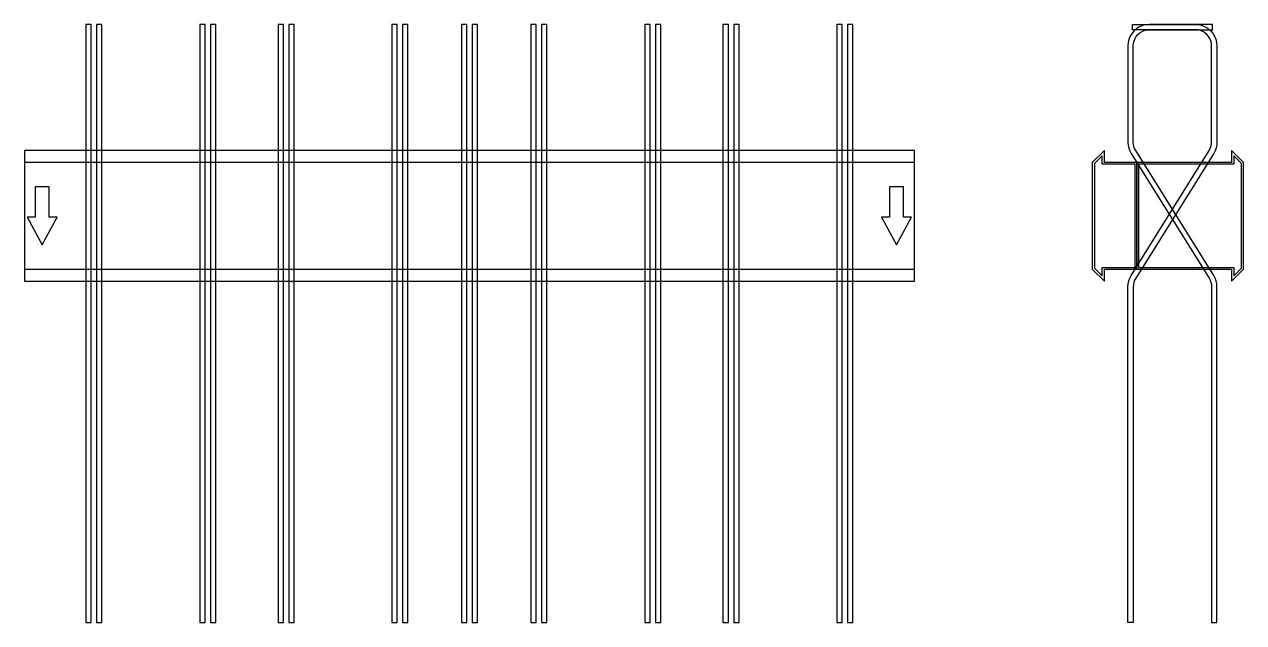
# Model space of a CAD drawing. Extents: x 0 to 1370, y -457 to 215.
import ezdxf

# ---------------------------------------------------------------- set-up
doc = ezdxf.new("R2010")
doc.units = 0
doc.layers.add('Halfen', color=7, linetype='CONTINUOUS')

msp = doc.modelspace()

# ---------------------------------------------------------------- linework, layer by layer
at = {"layer": 'Halfen', "color": 7}
for points in [[(75, -456.927), (75, 214.971), (69, 214.971), (69, -456.927)], [(87, -456.927), (87, 214.971), (81, 214.971), (81, -456.927)], [(203, -456.927), (203, 214.971), (197, 214.971), (197, -456.927)], [(215, -456.927), (215, 214.971), (209, 214.971), (209, -456.927)], [(291, -456.927), (291, 214.971), (285, 214.971), (285, -456.927)], [(303, -456.927), (303, 214.971), (297, 214.971), (297, -456.927)], [(419, -456.927), (419, 214.971), (413, 214.971), (413, -456.927)], [(431, -456.927), (431, 214.971), (425, 214.971), (425, -456.927)], [(497, -456.927), (497, 214.971), (491, 214.971), (491, -456.927)], [(509, -456.927), (509, 214.971), (503, 214.971), (503, -456.927)], [(575, -456.927), (575, 214.971), (569, 214.971), (569, -456.927)], [(587, -456.927), (587, 214.971), (581, 214.971), (581, -456.927)], [(703, -456.927), (703, 214.971), (697, 214.971), (697, -456.927)], [(715, -456.927), (715, 214.971), (709, 214.971), (709, -456.927)], [(791, -456.927), (791, 214.971), (785, 214.971), (785, -456.927)], [(803, -456.927), (803, 214.971), (797, 214.971), (797, -456.927)], [(919, -456.927), (919, 214.971), (913, 214.971), (913, -456.927)], [(931, -456.927), (931, 214.971), (925, 214.971), (925, -456.927)], [(1240, -456.898), (1240, -79.686), (1240.234, -76.346), (1240.93, -73.071), (1242.075, -69.925), (1243.647, -66.968), (1331.265, 73.25), (1332.444, 75.467), (1333.303, 77.827), (1333.825, 80.283), (1334, 82.788), (1334, 191), (1333.778, 193.816), (1333.119, 196.562), (1332.038, 199.172), (1330.562, 201.58), (1328.728, 203.728), (1326.58, 205.562), (1324.172, 207.038), (1321.562, 208.119), (1318.816, 208.778), (1316, 209), (1245, 209), (1245, 215), (1316, 215), (1319.754, 214.705), (1323.416, 213.825), (1326.896, 212.384), (1330.107, 210.416), (1332.971, 207.971), (1335.416, 205.107), (1337.384, 201.896), (1338.825, 198.416), (1339.705, 194.754), (1340, 191), (1340, 82.788), (1339.766, 79.448), (1339.07, 76.173), (1337.925, 73.027), (1336.353, 70.07), (1248.735, -70.148), (1247.556, -72.365), (1246.697, -74.725), (1246.175, -77.181), (1246, -79.686), (1246, -456.898)], [(1340, -456.927), (1340, -79.715), (1339.766, -76.375), (1339.07, -73.1), (1337.925, -69.953), (1336.353, -66.997), (1248.735, 73.221), (1247.556, 75.438), (1246.697, 77.798), (1246.175, 80.255), (1246, 82.76), (1246, 190.971), (1246.222, 193.787), (1246.881, 196.534), (1247.962, 199.143), (1249.438, 201.551), (1251.272, 203.699), (1253.42, 205.534), (1255.828, 207.009), (1258.438, 208.09), (1261.184, 208.75), (1264, 208.971), (1335, 208.971), (1335, 214.971), (1264, 214.971), (1260.246, 214.676), (1256.584, 213.797), (1253.104, 212.355), (1249.893, 210.388), (1247.029, 207.942), (1244.584, 205.078), (1242.616, 201.867), (1241.175, 198.388), (1240.295, 194.726), (1240, 190.971), (1240, 82.76), (1240.234, 79.419), (1240.93, 76.144), (1242.075, 72.998), (1243.647, 70.042), (1331.265, -70.177), (1332.444, -72.394), (1333.303, -74.754), (1333.825, -77.21), (1334, -79.715), (1334, -456.927)], [(0, -73.5), (1000, -73.5), (1000, 73.5), (0, 73.5)], [(1250, -60), (1250, 60), (1213.5, 60), (1213.5, 73.5), (1200, 60), (1200, -60), (1213.5, -73.5), (1213.5, -60)], [(1370, -60), (1370, 60), (1356.5, 73.5), (1356.5, 60), (1250, 60), (1250, -60), (1356.5, -60), (1356.5, -73.5)], [(0, -60), (1000, -60), (1000, 60), (0, 60)], [(1248, -58), (1248, 58), (1211, 58), (1211, 67.25), (1202.5, 58.75), (1202.5, -58.75), (1211, -67.25), (1211, -58)], [(1367.5, -58.75), (1367.5, 58.75), (1359, 67.25), (1359, 58), (1252, 58), (1252, -58), (1359, -58), (1359, -67.25)], [(20, -32.5), (37, -1.5), (28, -1.5), (28, 32.5), (12, 32.5), (12, -1.5), (3, -1.5)], [(980, -32.5), (997, -1.5), (988, -1.5), (988, 32.5), (972, 32.5), (972, -1.5), (963, -1.5)]]:
    msp.add_lwpolyline(points, close=True, dxfattribs=at)

doc.saveas('drawing.dxf')
